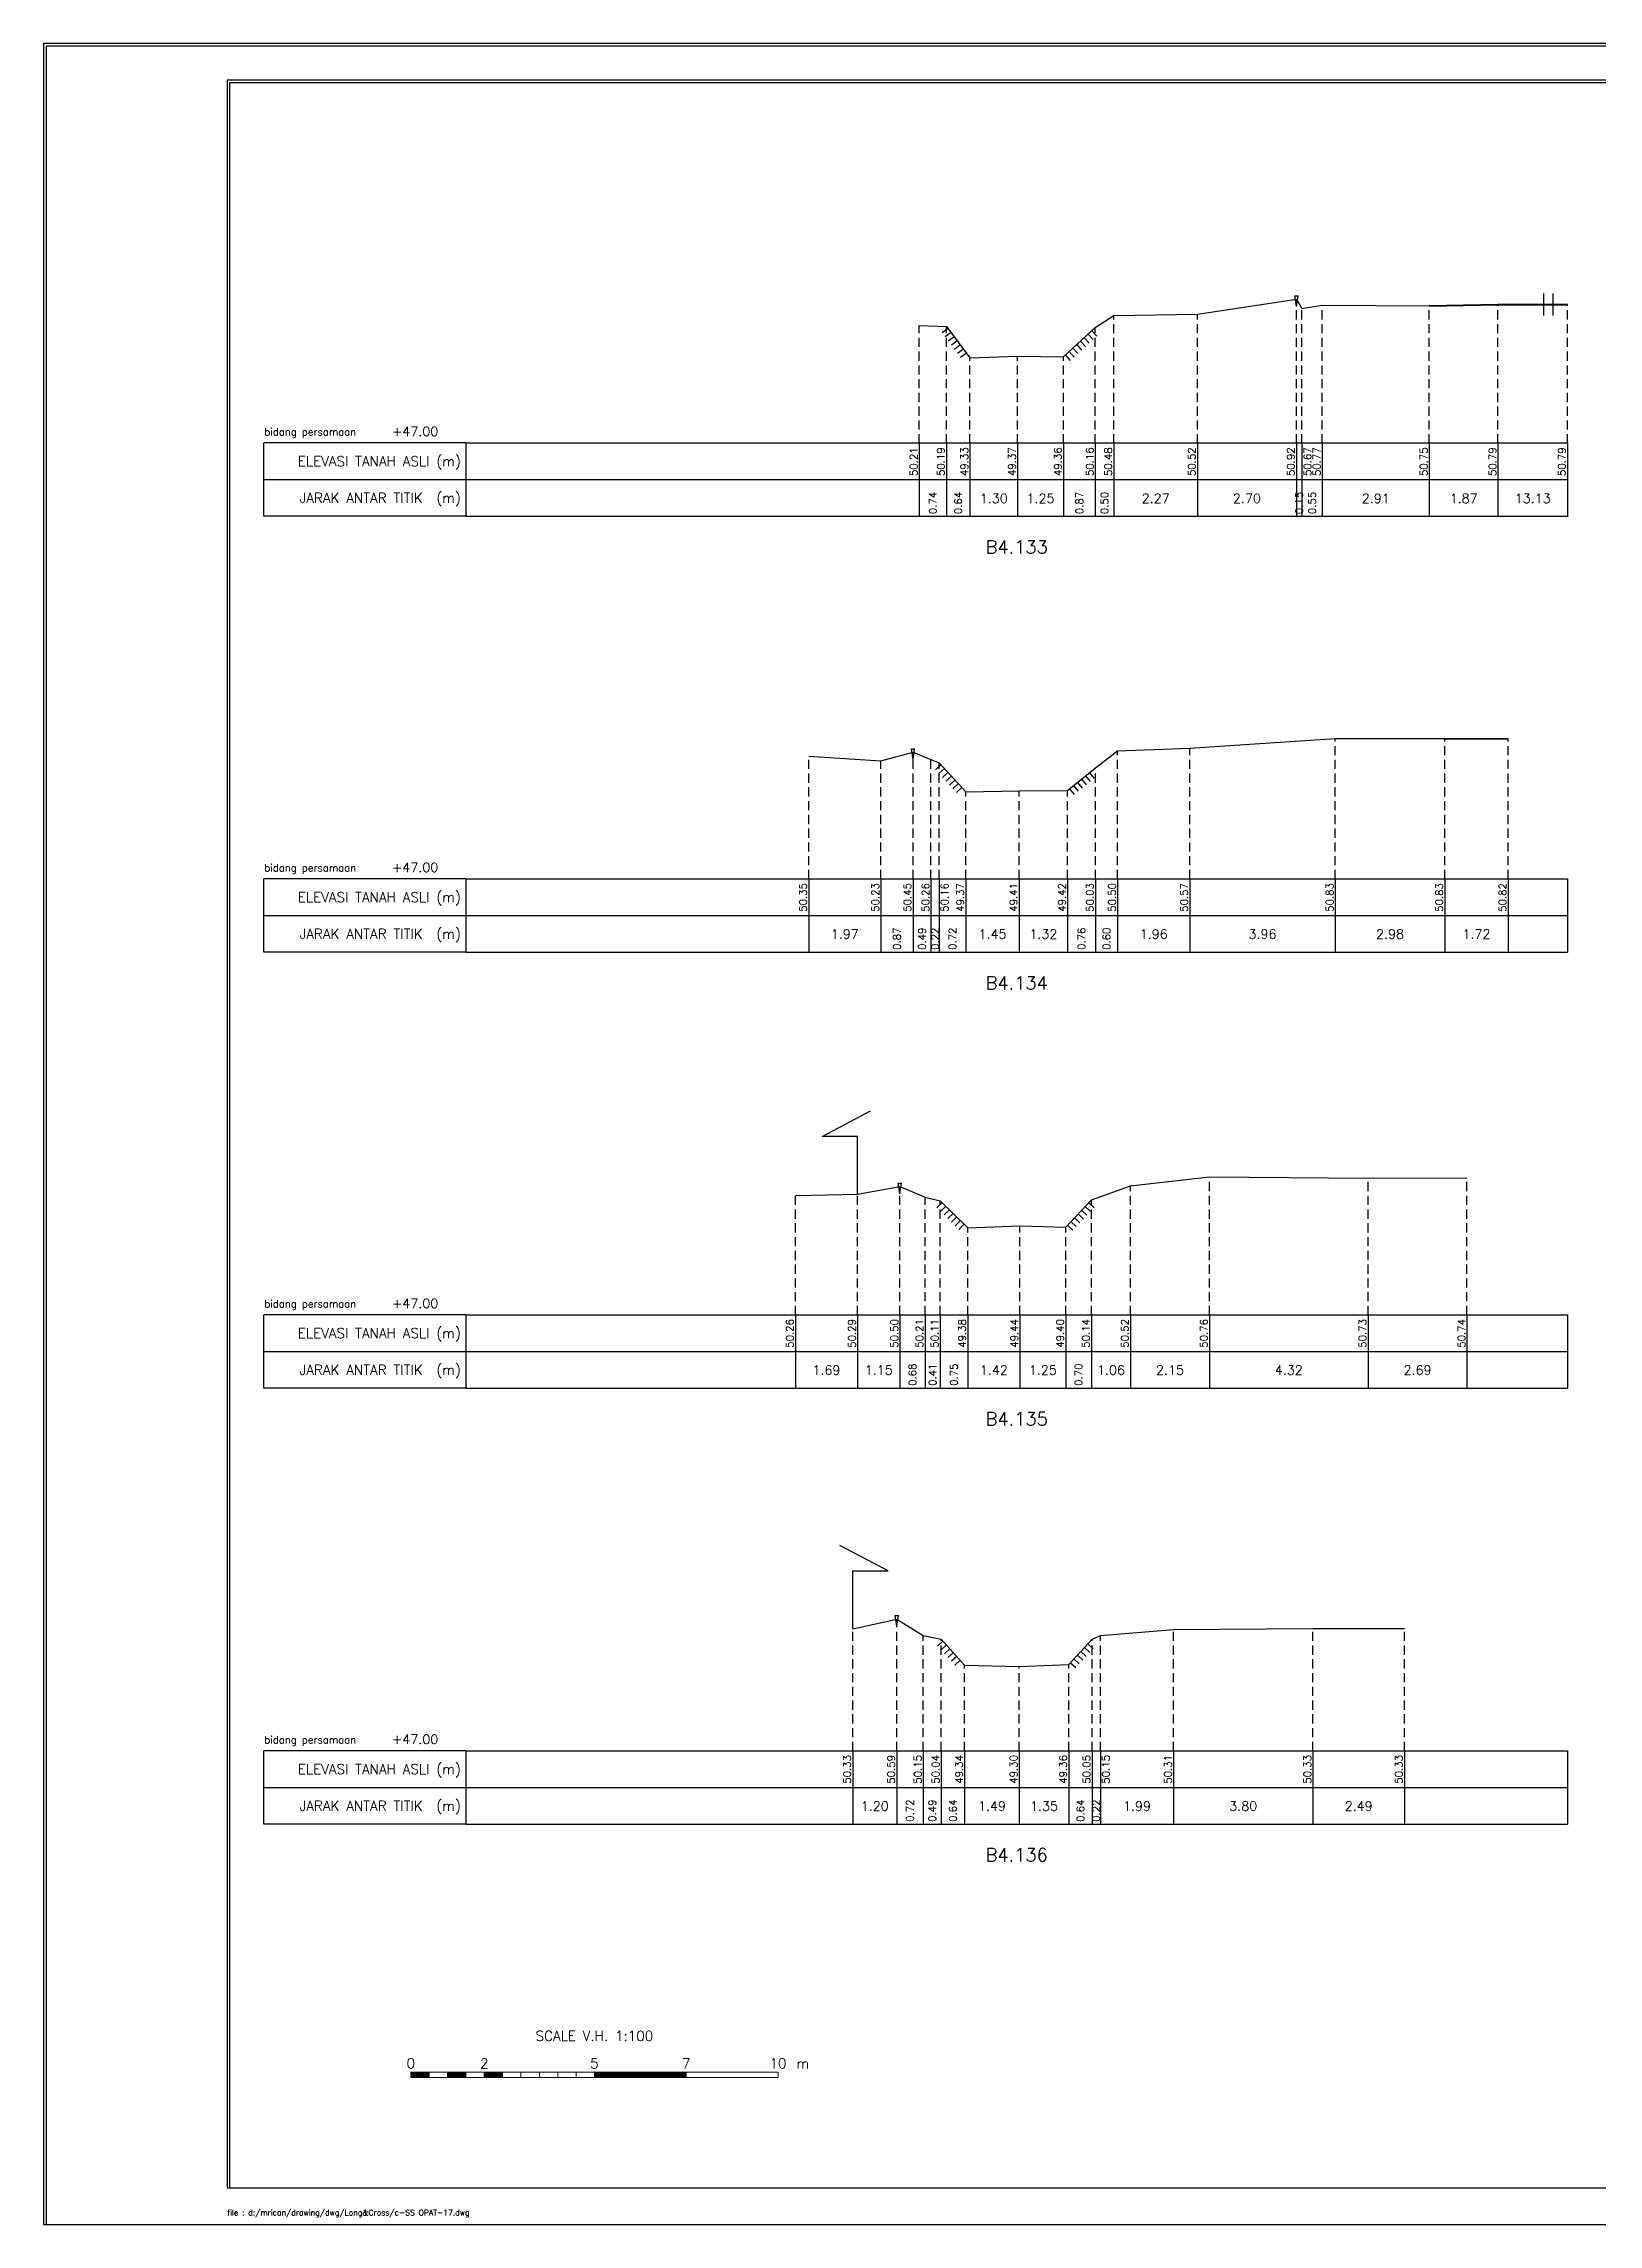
# Model space of a CAD drawing. Header units: inches. Extents: x -11 to 3175, y -842 to -783.
# Drawn here: x 1371 to 1413.3, y -842 to -782.6 of the extents above; entities that cross this region are included whole.
import ezdxf
from ezdxf.enums import TextEntityAlignment as Align

# ---------------------------------------------------------------- set-up
doc = ezdxf.new("R2010")
doc.units = ezdxf.units.IN
doc.header["$MEASUREMENT"] = 0
doc.linetypes.add('DASHED2', pattern=[0.375, 0.25, -0.125])
doc.layers.add('KOP', color=7, linetype='Continuous')
doc.layers.add('pelengkap', color=7, linetype='Continuous')
doc.styles.add('ARIAL', font='arial.ttf')
doc.styles.add('battang01', font='arial.ttf')
doc.styles.add('L100', font='simplex.shx', dxfattribs={"height": 0.254})
doc.styles.add('L140', font='simplex.shx', dxfattribs={"height": 0.356})
doc.styles.add('L60', font='simplex.shx', dxfattribs={"height": 0.152})
doc.styles.add('L80', font='simplex.shx', dxfattribs={"height": 0.203})
doc.styles.add('ROMANS-N', font='ROMANS.SHX', dxfattribs={"width": 0.8})
doc.styles.add('SONDU', font='arial.ttf')
doc.styles.get("Standard").update_dxf_attribs({"font": 'simplex.shx'})
doc.styles.add('STYLE1', font='arial.ttf', dxfattribs={"height": 0.2})

# ---------------------------------------------------------------- blocks, each defined once
blk = doc.blocks.new('kop')
at = {"layer": 'KOP'}
h = blk.add_hatch(color=3, dxfattribs=at)
h.paths.add_polyline_path([(609.87, 69.8), (591.81, 69.8), (591.81, 51.91), (609.87, 51.91)])
h.paths.add_polyline_path([(592.1, 52.25), (592.1, 69.5), (609.53, 69.5), (609.53, 52.25)], flags=16)
edge = h.paths.add_edge_path(flags=0)
edge.add_line((608.87, 52.91), (601.67, 52.91))
edge.add_ellipse((597.68, 52.92), major_axis=(2.82, 2.82), ratio=1, start_angle=314.84704, end_angle=495.15296)
edge.add_line((593.69, 52.91), (592.76, 52.91))
edge.add_line((592.76, 52.91), (592.76, 58.63))
edge.add_line((592.76, 58.63), (595.43, 58.63))
edge.add_ellipse((595.43, 63.37), major_axis=(-3.35, 3.35), ratio=1, start_angle=135, end_angle=315)
edge.add_line((595.43, 68.11), (595.43, 68.84))
edge.add_line((595.43, 68.84), (601.65, 68.84))
edge.add_line((601.65, 68.84), (601.65, 58.59))
edge.add_ellipse((604.86, 58.63), major_axis=(2.26, 2.26), ratio=1, start_angle=135.57378, end_angle=315)
edge.add_line((608.06, 58.63), (608.87, 58.63))
edge.add_line((608.87, 58.63), (608.87, 52.91))
h = blk.add_hatch(dxfattribs=at)
h.set_pattern_fill('ANSI31', color=21)
h.paths.add_polyline_path([(609.53, 69.5), (592.1, 69.5), (592.1, 52.25), (609.53, 52.25)])
edge = h.paths.add_edge_path(flags=16)
edge.add_line((608.06, 58.63), (608.87, 58.63))
edge.add_line((608.87, 58.63), (608.87, 52.91))
edge.add_line((608.87, 52.91), (601.67, 52.91))
edge.add_ellipse((597.68, 52.92), major_axis=(-2.82, 2.82), ratio=1, start_angle=224.84704, end_angle=405.15296)
edge.add_line((593.69, 52.91), (592.76, 52.91))
edge.add_line((592.76, 52.91), (592.76, 58.63))
edge.add_line((592.76, 58.63), (595.43, 58.63))
edge.add_ellipse((595.43, 63.37), major_axis=(-3.35, 3.35), ratio=1, start_angle=135, end_angle=315)
edge.add_line((595.43, 68.11), (595.43, 68.84))
edge.add_line((595.43, 68.84), (601.65, 68.84))
edge.add_line((601.65, 68.84), (601.65, 58.59))
edge.add_ellipse((604.86, 58.63), major_axis=(-2.26, 2.26), ratio=1, start_angle=45.57378, end_angle=225)
h = blk.add_hatch(color=3, dxfattribs=at)
edge = h.paths.add_edge_path()
edge.add_line((601.65, 68.84), (595.43, 68.84))
edge.add_line((595.43, 68.84), (595.43, 68.11))
edge.add_ellipse((595.43, 63.37), major_axis=(-3.35, 3.35), ratio=1, start_angle=135, end_angle=315, ccw=False)
edge.add_line((595.43, 58.63), (592.76, 58.63))
edge.add_line((592.76, 58.63), (592.76, 52.91))
edge.add_line((592.76, 52.91), (593.69, 52.91))
edge.add_ellipse((597.68, 52.92), major_axis=(-2.82, 2.82), ratio=1, start_angle=-135.15296, end_angle=45.15296, ccw=False)
edge.add_line((601.67, 52.91), (608.87, 52.91))
edge.add_line((608.87, 52.91), (608.87, 58.63))
edge.add_line((608.87, 58.63), (608.06, 58.63))
edge.add_ellipse((604.86, 58.63), major_axis=(2.26, 2.26), ratio=1, start_angle=134.42622, end_angle=315, ccw=False)
edge.add_line((601.65, 58.66), (601.65, 68.84))
h = blk.add_hatch(dxfattribs=at)
h.set_pattern_fill('ANSI31', color=41)
h.paths.add_polyline_path([(595.59, 25.44), (591.99, 25.44), (591.99, 22.12), (595.59, 22.12)])
h.paths.add_polyline_path([(594.83, 23.8), (595.49, 22.51), (594.95, 22.51), (594.37, 23.59), (594.37, 22.51), (593.85, 22.51), (593.85, 24.73), (593.24, 22.51), (592.84, 22.51), (592.12, 25.05), (592.67, 25.05), (593.03, 23.54), (593.41, 25.05), (594.37, 25.05), (594.37, 23.99), (594.89, 25.05), (595.46, 25.05)], flags=16)
at = {"color": 2}
blk.add_lwpolyline([(-49.29, -9.99), (790.69, -9.99), (790.69, 583.29), (-49.29, 583.29)], close=True, dxfattribs=at)
at = {"color": 6}
blk.add_lwpolyline([(0.65, 0), (780.7, 0), (780.7, 573.3), (0.65, 573.3)], close=True, dxfattribs=at)
at = {"layer": 'KOP', "color": 5}
for p, q in [((590.8, 70.96), (590.8, 29.98)), ((590.8, 70.96), (780.7, 70.96)), ((400.9, 29.98), (400.9, 0)), ((400.9, 29.98), (590.8, 29.98)), ((590.8, 29.98), (590.8, 0))]:
    blk.add_line(p, q, dxfattribs=at)
at = {"layer": 'KOP', "color": 3}
for p, q in [((591.81, 69.8), (609.87, 69.8)), ((591.81, 51.91), (591.81, 69.8)), ((592.1, 69.5), (609.53, 69.5)), ((592.1, 52.25), (592.1, 69.5)), ((595.43, 68.84), (595.43, 68.11)), ((595.43, 68.84), (601.65, 68.84)), ((601.65, 58.59), (601.65, 68.84)), ((609.53, 69.5), (609.53, 52.25)), ((609.87, 69.8), (609.87, 51.91)), ((592.76, 52.91), (592.76, 58.63)), ((595.43, 58.63), (592.76, 58.63)), ((608.87, 58.63), (608.06, 58.63)), ((608.87, 58.63), (608.87, 52.91)), ((609.87, 51.91), (591.81, 51.91)), ((609.53, 52.25), (592.1, 52.25)), ((593.69, 52.91), (592.76, 52.91)), ((608.87, 52.91), (601.67, 52.91)), ((720.73, 43.98), (780.7, 43.98)), ((720.73, 36.98), (780.7, 36.98)), ((415.9, 29.98), (415.9, 0)), ((430.89, 29.98), (430.89, 0)), ((545.83, 29.98), (545.83, 0)), ((560.82, 29.98), (560.82, 0)), ((575.81, 29.98), (575.81, 0)), ((655.77, 29.98), (655.77, 11.99)), ((675.76, 29.98), (675.76, 0)), ((705.74, 29.98), (705.74, 0)), ((400.9, 24.99), (590.8, 24.99)), ((655.77, 23.99), (720.73, 23.99)), ((720.73, 23.99), (780.7, 23.99)), ((400.9, 19.99), (590.8, 19.99)), ((655.77, 17.99), (720.73, 17.99)), ((720.73, 17.99), (780.7, 17.99)), ((740.72, 17.99), (740.72, 0)), ((400.9, 14.99), (590.8, 14.99)), ((590.8, 6), (720.73, 6))]:
    blk.add_line(p, q, dxfattribs=at)
at = {"layer": 'KOP', "color": 4}
for p, q in [((610.79, 70.96), (610.79, 50.97)), ((720.73, 70.96), (720.73, 0)), ((590.8, 50.97), (720.73, 50.97)), ((720.73, 50.97), (780.7, 50.97)), ((590.8, 29.98), (720.73, 29.98)), ((720.73, 29.98), (780.7, 29.98)), ((590.8, 11.99), (720.73, 11.99))]:
    blk.add_line(p, q, dxfattribs=at)
at = {"layer": 'KOP', "color": 41}
blk.add_line((595.59, 22.12), (591.99, 22.12), dxfattribs=at)
for points in [[(591.99, 25.44), (595.59, 25.44)], [(592.12, 25.05), (592.67, 25.05)], [(592.12, 25.05), (592.84, 22.51)], [(592.2, 25.44), (592.42, 25.44)], [(592.63, 25.44), (592.84, 25.44)], [(592.67, 25.05), (593.03, 23.54), (593.41, 25.05)], [(593.05, 25.44), (593.26, 25.44)], [(593.24, 22.51), (593.85, 24.73)], [(593.41, 25.05), (594.37, 25.05)], [(593.48, 25.44), (593.69, 25.44)], [(593.85, 22.51), (593.85, 24.73)], [(593.9, 25.44), (594.11, 25.44)], [(594.32, 25.44), (594.53, 25.44)], [(594.37, 25.05), (594.37, 23.99)], [(594.37, 23.99), (594.89, 25.05)], [(594.75, 25.44), (594.96, 25.44)], [(594.83, 23.8), (595.46, 25.05)], [(594.83, 23.8), (595.49, 22.51)], [(594.89, 25.05), (595.46, 25.05)], [(595.17, 25.44), (595.38, 25.44)], [(592.84, 22.51), (593.24, 22.51)], [(593.85, 22.51), (594.37, 22.51)], [(594.95, 22.51), (594.37, 23.59)], [(594.37, 23.59), (594.37, 22.51)], [(594.95, 22.51), (595.49, 22.51)]]:
    blk.add_lwpolyline(points, dxfattribs=at)
at = {"layer": 'KOP', "color": 42}
for points in [[(592.2, 29.11), (592.2, 25.44)], [(592.54, 29.11), (592.54, 25.44)], [(592.96, 29.11), (592.96, 25.44)], [(593.38, 29.11), (593.38, 25.44)], [(593.81, 29.11), (593.81, 25.44)], [(594.23, 29.11), (594.23, 25.44)], [(594.65, 29.11), (594.65, 25.44)], [(595.08, 29.11), (595.08, 25.44)], [(595.5, 29.11), (595.5, 25.44)]]:
    blk.add_lwpolyline(points, dxfattribs=at)
at = {"layer": 'KOP', "color": 3}
for centre, major_axis, start_param, end_param in [((595.43, 63.37), (-3.35, 3.35), 2.356194, 5.497787), ((597.68, 52.92), (-2.82, 2.82), 3.924321, 7.071253), ((604.86, 58.63), (-2.26, 2.26), 0.785398, 3.926991)]:
    blk.add_ellipse(centre, major_axis=major_axis, ratio=1, start_param=start_param, end_param=end_param, dxfattribs=at)
at = {"layer": 'KOP', "color": 5, "style": 'SONDU'}
for s, height, width, p, p2 in [('MINISTRY OF PUBLIC WORKS AND HOUSING', 3.4982, 0.971049, (612.49, 65.4), (715.58, 65.4)), ('DIRECTORATE GENERAL OF WATER RESOURCES', 2.7485, 1.100714, (612.33, 60.62), (715.42, 60.62)), ('DIRECTORATE OF IRRIGATION AND LOWLAND', 1.9989, 1.638753, (612.52, 56.15), (715.75, 56.15))]:
    blk.add_text(s, height=height, dxfattribs=dict(at, width=width)).set_placement(p, p2, align=Align.FIT)
at = {"layer": 'KOP', "color": 3, "style": 'ROMANS-N', "width": 1.832261}
blk.add_text('Jalan Pattimura No. 20 Kebayoran Baru, Jakarta Selatan', height=1.2493, dxfattribs=at).set_placement((612.79, 53.07), (715.58, 53.07), align=Align.FIT)
at = {"layer": 'KOP', "color": 5, "style": 'ARIAL'}
blk.add_text('Subject:', height=3.252, dxfattribs=at).set_placement((593.75, 45.87))
at = {"layer": 'KOP', "color": 3}
for s, height, style, p in [('Scheme', 1.999, 'battang01', (722.75, 46.66)), (':', 2, 'battang01', (740.37, 46.56)), ('D.I MRICAN', 1.999, 'battang01', (742.66, 46.66)), ('District', 1.999, 'battang01', (722.68, 39.97)), ('KEDIRI', 1.999, 'battang01', (742.66, 39.66)), (':', 2, 'battang01', (740.38, 39.87)), ('Province', 1.999, 'battang01', (722.75, 32.66)), (':', 2, 'battang01', (740.37, 32.57)), ('EAST JAVA', 1.999, 'battang01', (742.66, 32.66)), ('Prepared by', 1.9989, 'battang01', (657.14, 25.79)), ('No. of Sheet ', 1.9989, 'battang01', (722.52, 26.68)), (':', 2, 'battang01', (740.38, 25.62)), ('in joint venture with:', 1.2493, 'SONDU', (597.56, 21.07)), ('Checked by', 1.999, 'battang01', (657.14, 19.79)), ('Register', 1.999, 'battang01', (722.52, 20.02)), (':', 2, 'battang01', (740.36, 19.92)), ('Team Leader', 1.9989, 'battang01', (657.14, 13.79)), ('Yoo, Kang-Keun', 1.9989, 'battang01', (677.26, 13.79)), ('Date :', 1.999, 'battang01', (722.52, 13.49)), ('No. of Contract :', 1.9989, 'battang01', (743.52, 13.49)), ('No.', 2, 'STYLE1', (404.73, 6.99)), ('Date', 2, 'STYLE1', (417.78, 6.99)), ('Revised', 2, 'STYLE1', (483.04, 7.17)), ('Drawn', 2, 'STYLE1', (550.92, 7.18)), ('Checked', 2, 'STYLE1', (562.62, 7.11)), ('Approv.', 2, 'STYLE1', (578.86, 7.21)), ('Acknowledge by', 1.9989, 'battang01', (592.18, 7.8)), (':', 2, 'battang01', (612.76, 7.81)), ('Approved by', 1.9989, 'battang01', (592.18, 1.8)), (':', 2, 'battang01', (612.81, 1.77)), ('Directorate of Irrigations and Lowlands', 1.9989, 'battang01', (614.08, 1.59))]:
    blk.add_text(s, height=height, dxfattribs=dict(at, style=style)).set_placement(p)
at = {"layer": 'KOP', "color": 6, "style": 'SONDU'}
blk.add_text('PT. VIRAMA KARYA (Persero)', height=2.5809, dxfattribs=at).set_placement((597.36, 26.15))
at = {"layer": 'KOP', "color": 42, "style": 'SONDU'}
blk.add_text('VIRAMA', height=0.942, dxfattribs=at).set_placement((591.3, 21.04))
at = {"layer": 'KOP', "color": 4, "style": 'SONDU'}
for s, p in [('Korean Rural Community Corporation', (592.02, 18.86)), ('PT. Wiratman', (592.02, 16.86)), ('PT. Terasis Erojaya', (591.94, 12.59)), ('PT. Tuah Agung Anugrah', (592, 14.73))]:
    blk.add_text(s, height=1.4992, dxfattribs=at).set_placement(p)
at = {"layer": 'KOP', "color": 3, "insert": (719.86, 60.77), "char_height": 2.4987, "width": 61.4394, "attachment_point": 4, "style": 'SONDU'}
blk.add_mtext('\\pi1.9124;Project Preparation Consultant (PPC)\\P\\pi3.0493;Firm For Develompent of the Mrican \\P\\pi7.7731;Irrigation System In East Java', dxfattribs=at)
at = {"layer": 'KOP', "color": 2, "insert": (597.57, 24.25), "char_height": 0.9995, "width": 48.7181, "attachment_point": 1, "style": 'SONDU'}
blk.add_mtext('Jl. Hang Tuah Raya No.26, Kebayoran Baru Jakarta Selatan 12120 Indonesia', dxfattribs=at)
blk = doc.blocks.new('*X6')
at = {"color": 0}
for p, q in [((20000, 6250), (25000, 6250)), ((20000, 6200), (25000, 6200)), ((20000, 6150), (25000, 6150)), ((20000, 6100), (25000, 6100)), ((20000, 6050), (25000, 6050))]:
    blk.add_line(p, q, dxfattribs=at)
blk = doc.blocks.new('*X5')
at = {"color": 0}
for p, q in [((14000, 6250), (15000, 6250)), ((14000, 6200), (15000, 6200)), ((14000, 6150), (15000, 6150)), ((14000, 6100), (15000, 6100)), ((14000, 6050), (15000, 6050))]:
    blk.add_line(p, q, dxfattribs=at)
blk = doc.blocks.new('*X3')
at = {"color": 0}
for p, q in [((10000, 6250), (11000, 6250)), ((10000, 6200), (11000, 6200)), ((10000, 6150), (11000, 6150)), ((10000, 6100), (11000, 6100)), ((10000, 6050), (11000, 6050))]:
    blk.add_line(p, q, dxfattribs=at)
blk = doc.blocks.new('*X4')
at = {"color": 0}
for p, q in [((12000, 6250), (13000, 6250)), ((12000, 6200), (13000, 6200)), ((12000, 6150), (13000, 6150)), ((12000, 6100), (13000, 6100)), ((12000, 6050), (13000, 6050))]:
    blk.add_line(p, q, dxfattribs=at)
blk = doc.blocks.new('c100')
at = {"color": 2}
blk.add_lwpolyline([(-5, -1), (79.1, -1), (79.1, 58.4), (-5, 58.4)], close=True, dxfattribs=at)
at = {"color": 6}
blk.add_lwpolyline([(0, 0), (78.1, 0), (78.1, 57.4), (0, 57.4)], close=True, dxfattribs=at)
at = {"color": 3, "lineweight": 0}
for points in [[(5, 3), (5.5, 3), (5.5, 3.15), (5, 3.15)], [(5.5, 3), (6, 3), (6, 3.15), (5.5, 3.15)], [(6, 3), (6.5, 3), (6.5, 3.15), (6, 3.15)], [(6.5, 3), (7, 3), (7, 3.15), (6.5, 3.15)], [(7, 3), (7.5, 3), (7.5, 3.15), (7, 3.15)], [(7.5, 3), (8, 3), (8, 3.15), (7.5, 3.15)], [(8, 3), (8.5, 3), (8.5, 3.15), (8, 3.15)], [(8.5, 3), (9, 3), (9, 3.15), (8.5, 3.15)], [(9, 3), (9.5, 3), (9.5, 3.15), (9, 3.15)], [(9.5, 3), (10, 3), (10, 3.15), (9.5, 3.15)], [(10, 3), (12.5, 3), (12.5, 3.15), (10, 3.15)], [(12.5, 3), (15, 3), (15, 3.15), (12.5, 3.15)]]:
    blk.add_lwpolyline(points, close=True, dxfattribs=at)
at = {"color": 1, "lineweight": 0, "xscale": 0.0005, "yscale": 0.0005, "zscale": 0.0005}
for name in ['*X3', '*X4', '*X5', '*X6']:
    blk.add_blockref(name, (0, 0), dxfattribs=at)
at = {"color": 3}
for s, p in [('SCALE V.H. 1:100', (10, 4)), ('0', (5, 3.25)), ('2', (7, 3.25)), ('5', (10, 3.25)), ('7', (12.5, 3.25)), ('10', (15, 3.25))]:
    blk.add_text(s, height=0.27, dxfattribs=at).set_placement(p, align=Align.CENTER)
blk.add_text('m', height=0.27, dxfattribs=at).set_placement((15.5, 3.25))
blk = doc.blocks.new('das2')
at = {"color": 5, "linetype": 'Continuous'}
for q in [(0, 1), (17.75, 1)]:
    blk.add_line((2.75, 1), q, dxfattribs=at)
at = {"color": 3, "linetype": 'Continuous'}
for p, q in [((2.75, 1), (2.75, 0)), ((17.75, 1), (17.75, 0)), ((0, 0.5), (17.75, 0.5)), ((2.75, 0), (0, 0)), ((2.75, 0), (17.75, 0))]:
    blk.add_line(p, q, dxfattribs=at)
blk.add_lwpolyline([(0, 0), (0, 1)], dxfattribs=at)
blk.add_text('bidang persamaan', height=0.1, dxfattribs=at).set_placement((0.005, 1.1))
at = {"color": 5, "linetype": 'Continuous'}
for s, p in [('ELEVASI TANAH ASLI (m)', (2.683, 0.683)), ('JARAK ANTAR TITIK  (m)', (2.683, 0.183))]:
    blk.add_text(s, height=0.135, dxfattribs=at).set_placement(p, align=Align.RIGHT)
blk = doc.blocks.new('gbrpatok')
at = {"color": 2, "linetype": 'Continuous'}
for p, q in [((-0.00045, 0.00096), (0.00045, 0.00096)), ((0, -0.00196), (-0.00045, 0.00096)), ((0, -0.00196), (0.00045, 0.00096))]:
    blk.add_line(p, q, dxfattribs=at)
blk = doc.blocks.new('rumahka')
at = {"color": 3, "linetype": 'Continuous'}
blk.add_lwpolyline([(0, 0), (0, 0.01576), (-0.00962, 0.01576), (0.0035, 0.02271)], dxfattribs=at)
blk = doc.blocks.new('rumahki')
at = {"color": 3, "linetype": 'Continuous'}
blk.add_lwpolyline([(0, 0), (0, 0.01576), (0.00962, 0.01576), (-0.0035, 0.02271)], dxfattribs=at)

msp = doc.modelspace()

# ---------------------------------------------------------------- linework, layer by layer
at = {"color": 2, "linetype": 'Continuous', "lineweight": -3}
for p, q in [((1411.85, -789.402), (1411.85, -790.002)), ((1412.1, -789.402), (1412.1, -790.002)), ((1399.641, -790.333), (1400.146, -790.006)), ((1400.146, -790.006), (1402.42, -789.972)), ((1402.42, -789.972), (1405.118, -789.565)), ((1405.118, -789.565), (1405.269, -789.814)), ((1405.269, -789.814), (1405.821, -789.721)), ((1405.821, -789.721), (1408.736, -789.74)), ((1408.736, -789.74), (1410.607, -789.702)), ((1410.607, -789.702), (1411.85, -789.702)), ((1412.5, -789.702), (1412.1, -789.702)), ((1394.845, -790.276), (1395.587, -790.303)), ((1395.587, -790.303), (1396.226, -791.158)), ((1398.773, -791.131), (1399.641, -790.333)), ((1396.226, -791.158), (1397.524, -791.117)), ((1397.524, -791.117), (1398.773, -791.131)), ((1399.646, -802.328), (1400.249, -801.86)), ((1400.249, -801.86), (1402.213, -801.789)), ((1402.213, -801.789), (1406.175, -801.523)), ((1406.175, -801.523), (1409.159, -801.529)), ((1409.159, -801.529), (1410.883, -801.534)), ((1391.835, -802.011), (1393.801, -802.132)), ((1393.801, -802.132), (1394.676, -801.903)), ((1394.676, -801.903), (1395.165, -802.095)), ((1395.165, -802.095), (1395.389, -802.194)), ((1395.389, -802.194), (1396.114, -802.984)), ((1398.885, -802.942), (1399.646, -802.328)), ((1396.114, -802.984), (1397.567, -802.951)), ((1397.567, -802.951), (1398.885, -802.942)), ((1393.166, -813.941), (1394.321, -813.731)), ((1394.321, -813.731), (1395.004, -814.021)), ((1399.535, -814.096), (1400.599, -813.712)), ((1400.599, -813.712), (1402.749, -813.469)), ((1402.749, -813.469), (1407.072, -813.502)), ((1407.072, -813.502), (1409.763, -813.49)), ((1391.472, -813.976), (1393.166, -813.941)), ((1395.004, -814.021), (1395.417, -814.118)), ((1395.417, -814.118), (1396.166, -814.857)), ((1398.834, -814.834), (1399.535, -814.096)), ((1396.166, -814.857), (1397.588, -814.797)), ((1397.588, -814.797), (1398.834, -814.834)), ((1393.035, -825.778), (1394.233, -825.513)), ((1394.233, -825.513), (1394.956, -825.962)), ((1394.956, -825.962), (1395.445, -826.063)), ((1395.445, -826.063), (1396.083, -826.764)), ((1398.916, -826.752), (1399.555, -826.061)), ((1399.555, -826.061), (1399.779, -825.958)), ((1399.779, -825.958), (1401.771, -825.794)), ((1401.771, -825.794), (1405.569, -825.773)), ((1405.569, -825.773), (1408.057, -825.773)), ((1396.083, -826.764), (1397.569, -826.805)), ((1397.569, -826.805), (1398.916, -826.752))]:
    msp.add_line(p, q, dxfattribs=at)
at = {"color": 1, "linetype": 'DASHED2', "lineweight": -3}
for p, q in [((1400.146, -793.488), (1400.146, -790.006)), ((1402.42, -793.488), (1402.42, -789.972)), ((1405.118, -793.488), (1405.118, -789.565)), ((1405.269, -793.488), (1405.269, -789.814)), ((1405.821, -793.488), (1405.821, -789.721)), ((1408.736, -793.488), (1408.736, -789.74)), ((1410.607, -793.488), (1410.607, -789.702)), ((1412.5, -793.488), (1412.5, -789.702)), ((1394.845, -793.488), (1394.845, -790.276)), ((1395.587, -793.488), (1395.587, -790.303)), ((1399.641, -793.488), (1399.641, -790.333)), ((1396.226, -793.488), (1396.226, -791.158)), ((1397.524, -793.488), (1397.524, -791.117)), ((1398.773, -793.488), (1398.773, -791.131)), ((1400.249, -805.357), (1400.249, -801.86)), ((1402.213, -805.357), (1402.213, -801.789)), ((1406.175, -805.357), (1406.175, -801.523)), ((1409.159, -805.357), (1409.159, -801.529)), ((1410.883, -805.357), (1410.883, -801.534)), ((1391.835, -805.357), (1391.835, -802.011)), ((1393.801, -805.357), (1393.801, -802.132)), ((1394.676, -805.357), (1394.676, -801.903)), ((1395.165, -805.357), (1395.165, -802.095)), ((1395.389, -805.357), (1395.389, -802.194)), ((1399.646, -805.357), (1399.646, -802.328)), ((1396.114, -805.357), (1396.114, -802.984)), ((1397.567, -805.357), (1397.567, -802.951)), ((1398.885, -805.357), (1398.885, -802.942)), ((1394.321, -817.232), (1394.321, -813.731)), ((1400.599, -817.232), (1400.599, -813.712)), ((1402.749, -817.232), (1402.749, -813.469)), ((1407.072, -817.232), (1407.072, -813.502)), ((1409.763, -817.232), (1409.763, -813.49)), ((1391.472, -817.232), (1391.472, -813.976)), ((1393.166, -817.232), (1393.166, -813.941)), ((1395.004, -817.232), (1395.004, -814.021)), ((1395.417, -817.232), (1395.417, -814.118)), ((1399.535, -817.232), (1399.535, -814.096)), ((1396.166, -817.232), (1396.166, -814.857)), ((1397.588, -817.232), (1397.588, -814.797)), ((1398.834, -817.232), (1398.834, -814.834)), ((1394.233, -829.107), (1394.233, -825.513)), ((1393.035, -829.107), (1393.035, -825.778)), ((1394.956, -829.107), (1394.956, -825.962)), ((1395.445, -829.107), (1395.445, -826.063)), ((1399.555, -829.107), (1399.555, -826.061)), ((1399.779, -829.107), (1399.779, -825.958)), ((1401.771, -829.107), (1401.771, -825.794)), ((1405.569, -829.107), (1405.569, -825.773)), ((1408.057, -829.107), (1408.057, -825.773)), ((1396.083, -829.107), (1396.083, -826.764)), ((1397.569, -829.107), (1397.569, -826.805)), ((1398.916, -829.107), (1398.916, -826.752))]:
    msp.add_line(p, q, dxfattribs=at)
at = {"color": 1, "linetype": 'Continuous', "lineweight": -3}
for p, q in [((1394.845, -793.488), (1394.845, -795.488)), ((1395.587, -793.488), (1395.587, -795.488)), ((1396.226, -793.488), (1396.226, -795.488)), ((1397.524, -793.488), (1397.524, -795.488)), ((1398.773, -793.488), (1398.773, -795.488)), ((1399.641, -793.488), (1399.641, -795.488)), ((1400.146, -793.488), (1400.146, -795.488)), ((1402.42, -793.488), (1402.42, -795.488)), ((1405.118, -793.488), (1405.118, -795.488)), ((1405.269, -793.488), (1405.269, -795.488)), ((1405.821, -793.488), (1405.821, -795.488)), ((1408.736, -793.488), (1408.736, -795.488)), ((1410.607, -793.488), (1410.607, -795.488)), ((1412.5, -793.488), (1412.5, -795.488)), ((1391.835, -805.357), (1391.835, -807.357)), ((1393.801, -805.357), (1393.801, -807.357)), ((1394.676, -805.357), (1394.676, -807.357)), ((1395.165, -805.357), (1395.165, -807.357)), ((1395.389, -805.357), (1395.389, -807.357)), ((1396.114, -805.357), (1396.114, -807.357)), ((1397.567, -805.357), (1397.567, -807.357)), ((1398.885, -805.357), (1398.885, -807.357)), ((1399.646, -805.357), (1399.646, -807.357)), ((1400.249, -805.357), (1400.249, -807.357)), ((1402.213, -805.357), (1402.213, -807.357)), ((1406.175, -805.357), (1406.175, -807.357)), ((1409.159, -805.357), (1409.159, -807.357)), ((1410.883, -805.357), (1410.883, -807.357)), ((1391.472, -817.232), (1391.472, -819.232)), ((1393.166, -817.232), (1393.166, -819.232)), ((1394.321, -817.232), (1394.321, -819.232)), ((1395.004, -817.232), (1395.004, -819.232)), ((1395.417, -817.232), (1395.417, -819.232)), ((1396.166, -817.232), (1396.166, -819.232)), ((1397.588, -817.232), (1397.588, -819.232)), ((1398.834, -817.232), (1398.834, -819.232)), ((1399.535, -817.232), (1399.535, -819.232)), ((1400.599, -817.232), (1400.599, -819.232)), ((1402.749, -817.232), (1402.749, -819.232)), ((1407.072, -817.232), (1407.072, -819.232)), ((1409.763, -817.232), (1409.763, -819.232)), ((1393.035, -829.107), (1393.035, -831.107)), ((1394.233, -829.107), (1394.233, -831.107)), ((1394.956, -829.107), (1394.956, -831.107)), ((1395.445, -829.107), (1395.445, -831.107)), ((1396.083, -829.107), (1396.083, -831.107)), ((1397.569, -829.107), (1397.569, -831.107)), ((1398.916, -829.107), (1398.916, -831.107)), ((1399.555, -829.107), (1399.555, -831.107)), ((1399.779, -829.107), (1399.779, -831.107)), ((1401.771, -829.107), (1401.771, -831.107)), ((1405.569, -829.107), (1405.569, -831.107)), ((1408.057, -829.107), (1408.057, -831.107))]:
    msp.add_line(p, q, dxfattribs=at)
at = {"layer": 'pelengkap', "color": 8, "linetype": 'Continuous', "lineweight": 60}
for p, q in [((1408.736, -789.74), (1410.607, -789.702)), ((1410.607, -789.702), (1412.5, -789.702)), ((1409.159, -801.529), (1410.883, -801.534))]:
    msp.add_line(p, q, dxfattribs=at)
at = {"layer": 'pelengkap', "color": 1, "linetype": 'Continuous', "lineweight": -3}
for p, q in [((1395.629, -790.359), (1395.469, -790.479)), ((1395.713, -790.472), (1395.552, -790.591)), ((1395.796, -790.584), (1395.636, -790.703)), ((1399.34, -790.61), (1399.475, -790.758)), ((1399.443, -790.516), (1399.578, -790.663)), ((1399.546, -790.421), (1399.681, -790.568)), ((1395.88, -790.696), (1395.72, -790.816)), ((1395.964, -790.808), (1395.804, -790.928)), ((1396.048, -790.92), (1395.888, -791.04)), ((1396.132, -791.032), (1395.972, -791.152)), ((1398.825, -791.084), (1398.96, -791.231)), ((1398.928, -790.989), (1399.063, -791.136)), ((1399.031, -790.895), (1399.166, -791.042)), ((1399.134, -790.8), (1399.269, -790.947)), ((1399.237, -790.705), (1399.372, -790.852)), ((1395.436, -802.246), (1395.289, -802.381)), ((1395.531, -802.349), (1395.384, -802.484)), ((1395.626, -802.452), (1395.478, -802.587)), ((1399.485, -802.459), (1399.61, -802.614)), ((1395.72, -802.555), (1395.573, -802.69)), ((1395.815, -802.658), (1395.667, -802.794)), ((1395.91, -802.761), (1395.762, -802.897)), ((1396.004, -802.865), (1395.857, -803)), ((1398.94, -802.898), (1399.065, -803.054)), ((1399.049, -802.81), (1399.174, -802.966)), ((1399.158, -802.722), (1399.283, -802.878)), ((1399.267, -802.634), (1399.392, -802.79)), ((1399.376, -802.546), (1399.501, -802.702)), ((1395.467, -814.167), (1395.326, -814.309)), ((1395.566, -814.265), (1395.426, -814.408)), ((1395.666, -814.364), (1395.526, -814.506)), ((1399.364, -814.276), (1399.509, -814.414)), ((1399.461, -814.175), (1399.606, -814.312)), ((1395.766, -814.462), (1395.625, -814.605)), ((1395.865, -814.561), (1395.725, -814.703)), ((1395.965, -814.659), (1395.824, -814.801)), ((1396.065, -814.757), (1395.924, -814.9)), ((1398.882, -814.783), (1399.027, -814.921)), ((1398.978, -814.682), (1399.123, -814.82)), ((1399.075, -814.58), (1399.22, -814.718)), ((1399.171, -814.479), (1399.316, -814.617)), ((1399.268, -814.377), (1399.413, -814.515)), ((1395.492, -826.115), (1395.344, -826.249)), ((1395.587, -826.218), (1395.439, -826.353)), ((1399.439, -826.187), (1399.586, -826.322)), ((1395.681, -826.322), (1395.533, -826.456)), ((1395.775, -826.425), (1395.627, -826.56)), ((1395.869, -826.529), (1395.721, -826.663)), ((1395.964, -826.632), (1395.816, -826.767)), ((1398.964, -826.701), (1399.11, -826.836)), ((1399.059, -826.598), (1399.205, -826.734)), ((1399.154, -826.495), (1399.3, -826.631)), ((1399.249, -826.392), (1399.396, -826.528)), ((1399.344, -826.289), (1399.491, -826.425))]:
    msp.add_line(p, q, dxfattribs=at)

# ---------------------------------------------------------------- block references
at = {"color": 2, "linetype": 'Continuous', "lineweight": -3}
msp.add_blockref('c100', (1376, -841), dxfattribs=at)
for name, p, xscale, yscale, zscale in [('kop', (1376, -841), 0.1, 0.1, 0.1), ('das2', (1377, -795.475), 2, 2, 2), ('das2', (1377, -807.35), 2, 2, 2), ('das2', (1377, -819.225), 2, 2, 2), ('das2', (1377, -831.1), 2, 2, 2)]:
    msp.add_blockref(name, p, dxfattribs=dict(at, xscale=xscale, yscale=yscale, zscale=zscale))
at = {"color": 1, "linetype": 'Continuous', "lineweight": -3, "xscale": 100, "yscale": 100, "zscale": 100}
for p in [(1405.118, -789.565), (1394.676, -801.903), (1394.321, -813.731), (1394.233, -825.513)]:
    msp.add_blockref('gbrpatok', p, dxfattribs=at)
at = {"layer": 'pelengkap', "color": 1, "linetype": 'Continuous', "lineweight": -3, "xscale": 100, "yscale": 100, "zscale": 100}
for name, p in [('rumahka', (1393.166, -813.941)), ('rumahki', (1393.035, -825.778))]:
    msp.add_blockref(name, p, dxfattribs=at)

# ---------------------------------------------------------------- texts
at = {"color": 3, "linetype": 'Continuous', "lineweight": -3, "style": 'L100'}
for s, p in [('+47.00', (1381.116, -793.29)), ('1.30', (1396.875, -795.113)), ('1.25', (1398.149, -795.113)), ('2.27', (1401.283, -795.113)), ('2.70', (1403.769, -795.113)), ('2.91', (1407.278, -795.113)), ('1.87', (1409.671, -795.113)), ('13.13', (1411.553, -795.113)), ('+47.00', (1381.116, -805.165)), ('1.97', (1392.818, -806.982)), ('1.45', (1396.841, -806.982)), ('1.32', (1398.226, -806.982)), ('1.96', (1401.231, -806.982)), ('3.96', (1404.194, -806.982)), ('2.98', (1407.667, -806.982)), ('1.72', (1410.021, -806.982)), ('+47.00', (1381.116, -817.04)), ('1.69', (1392.319, -818.857)), ('1.15', (1393.743, -818.857)), ('1.42', (1396.877, -818.857)), ('1.25', (1398.211, -818.857)), ('1.06', (1400.067, -818.857)), ('2.15', (1401.674, -818.857)), ('4.32', (1404.91, -818.857)), ('2.69', (1408.417, -818.857)), ('+47.00', (1381.116, -828.915)), ('1.20', (1393.634, -830.732)), ('1.49', (1396.826, -830.732)), ('1.35', (1398.243, -830.732)), ('1.99', (1400.775, -830.732)), ('3.80', (1403.67, -830.732)), ('2.49', (1406.813, -830.732))]:
    msp.add_text(s, height=0.254, dxfattribs=at).set_placement(p, align=Align.CENTER)
at = {"color": 3, "linetype": 'Continuous', "lineweight": -3, "style": 'L80'}
for s, p in [('50.21', (1394.795, -793.988)), ('50.19', (1395.537, -793.988)), ('49.33', (1396.176, -793.988)), ('49.37', (1397.474, -793.988)), ('49.36', (1398.723, -793.988)), ('50.16', (1399.591, -793.988)), ('50.48', (1400.095, -793.988)), ('50.52', (1402.37, -793.988)), ('50.92', (1405.068, -793.988)), ('50.67', (1405.519, -793.988)), ('50.77', (1405.771, -793.988)), ('50.75', (1408.686, -793.988)), ('50.79', (1410.557, -793.988)), ('50.79', (1412.449, -793.988)), ('50.35', (1391.785, -805.857)), ('50.23', (1393.751, -805.857)), ('50.45', (1394.626, -805.857)), ('50.26', (1395.115, -805.857)), ('50.16', (1395.639, -805.857)), ('49.37', (1396.064, -805.857)), ('49.41', (1397.517, -805.857)), ('49.42', (1398.835, -805.857)), ('50.03', (1399.596, -805.857)), ('50.50', (1400.198, -805.857)), ('50.57', (1402.163, -805.857)), ('50.83', (1406.124, -805.857)), ('50.83', (1409.109, -805.857)), ('50.82', (1410.832, -805.857)), ('50.26', (1391.422, -817.732)), ('50.29', (1393.116, -817.732)), ('50.50', (1394.27, -817.732)), ('50.21', (1394.954, -817.732)), ('50.11', (1395.367, -817.732)), ('49.38', (1396.115, -817.732)), ('49.44', (1397.537, -817.732)), ('49.40', (1398.783, -817.732)), ('50.14', (1399.485, -817.732)), ('50.52', (1400.549, -817.732)), ('50.76', (1402.699, -817.732)), ('50.73', (1407.021, -817.732)), ('50.74', (1409.713, -817.732)), ('50.33', (1392.985, -829.607)), ('50.59', (1394.182, -829.607)), ('50.15', (1394.906, -829.607)), ('50.04', (1395.395, -829.607)), ('49.34', (1396.033, -829.607)), ('49.30', (1397.519, -829.607)), ('49.36', (1398.866, -829.607)), ('50.05', (1399.505, -829.607)), ('50.15', (1400.029, -829.607)), ('50.31', (1401.721, -829.607)), ('50.33', (1405.518, -829.607)), ('50.33', (1408.007, -829.607))]:
    msp.add_text(s, height=0.203, rotation=90, dxfattribs=at).set_placement(p, align=Align.CENTER)
for s, p in [('0.74', (1395.216, -795.113)), ('0.64', (1395.907, -795.113)), ('0.87', (1399.207, -795.113)), ('0.50', (1399.893, -795.113)), ('0.15', (1405.194, -795.113)), ('0.55', (1405.545, -795.113)), ('0.87', (1394.239, -806.982)), ('0.49', (1394.921, -806.982)), ('0.22', (1395.277, -806.982)), ('0.72', (1395.751, -806.982)), ('0.76', (1399.266, -806.982)), ('0.60', (1399.947, -806.982)), ('0.68', (1394.662, -818.857)), ('0.41', (1395.21, -818.857)), ('0.75', (1395.791, -818.857)), ('0.70', (1399.185, -818.857)), ('0.72', (1394.594, -830.732)), ('0.49', (1395.201, -830.732)), ('0.64', (1395.764, -830.732)), ('0.64', (1399.236, -830.732)), ('0.22', (1399.667, -830.732))]:
    msp.add_text(s, height=0.203, rotation=90, dxfattribs=at).set_placement(p, align=Align.MIDDLE_CENTER)
at = {"color": 4, "linetype": 'Continuous', "lineweight": -3, "style": 'L140'}
for s, p in [('B4.133', (1397.5, -796.487)), ('B4.134', (1397.5, -808.362)), ('B4.135', (1397.5, -820.237)), ('B4.136', (1397.5, -832.112))]:
    msp.add_text(s, height=0.356, dxfattribs=at).set_placement(p, align=Align.CENTER)
at = {"color": 2, "linetype": 'Continuous', "lineweight": -3, "style": 'L60'}
msp.add_text('file : d:/mrican/drawing/dwg/Long&Cross/c-SS OPAT-17.dwg', height=0.152, dxfattribs=at).set_placement((1376, -841.8), align=Align.BOTTOM_LEFT)

doc.saveas('drawing.dxf')
